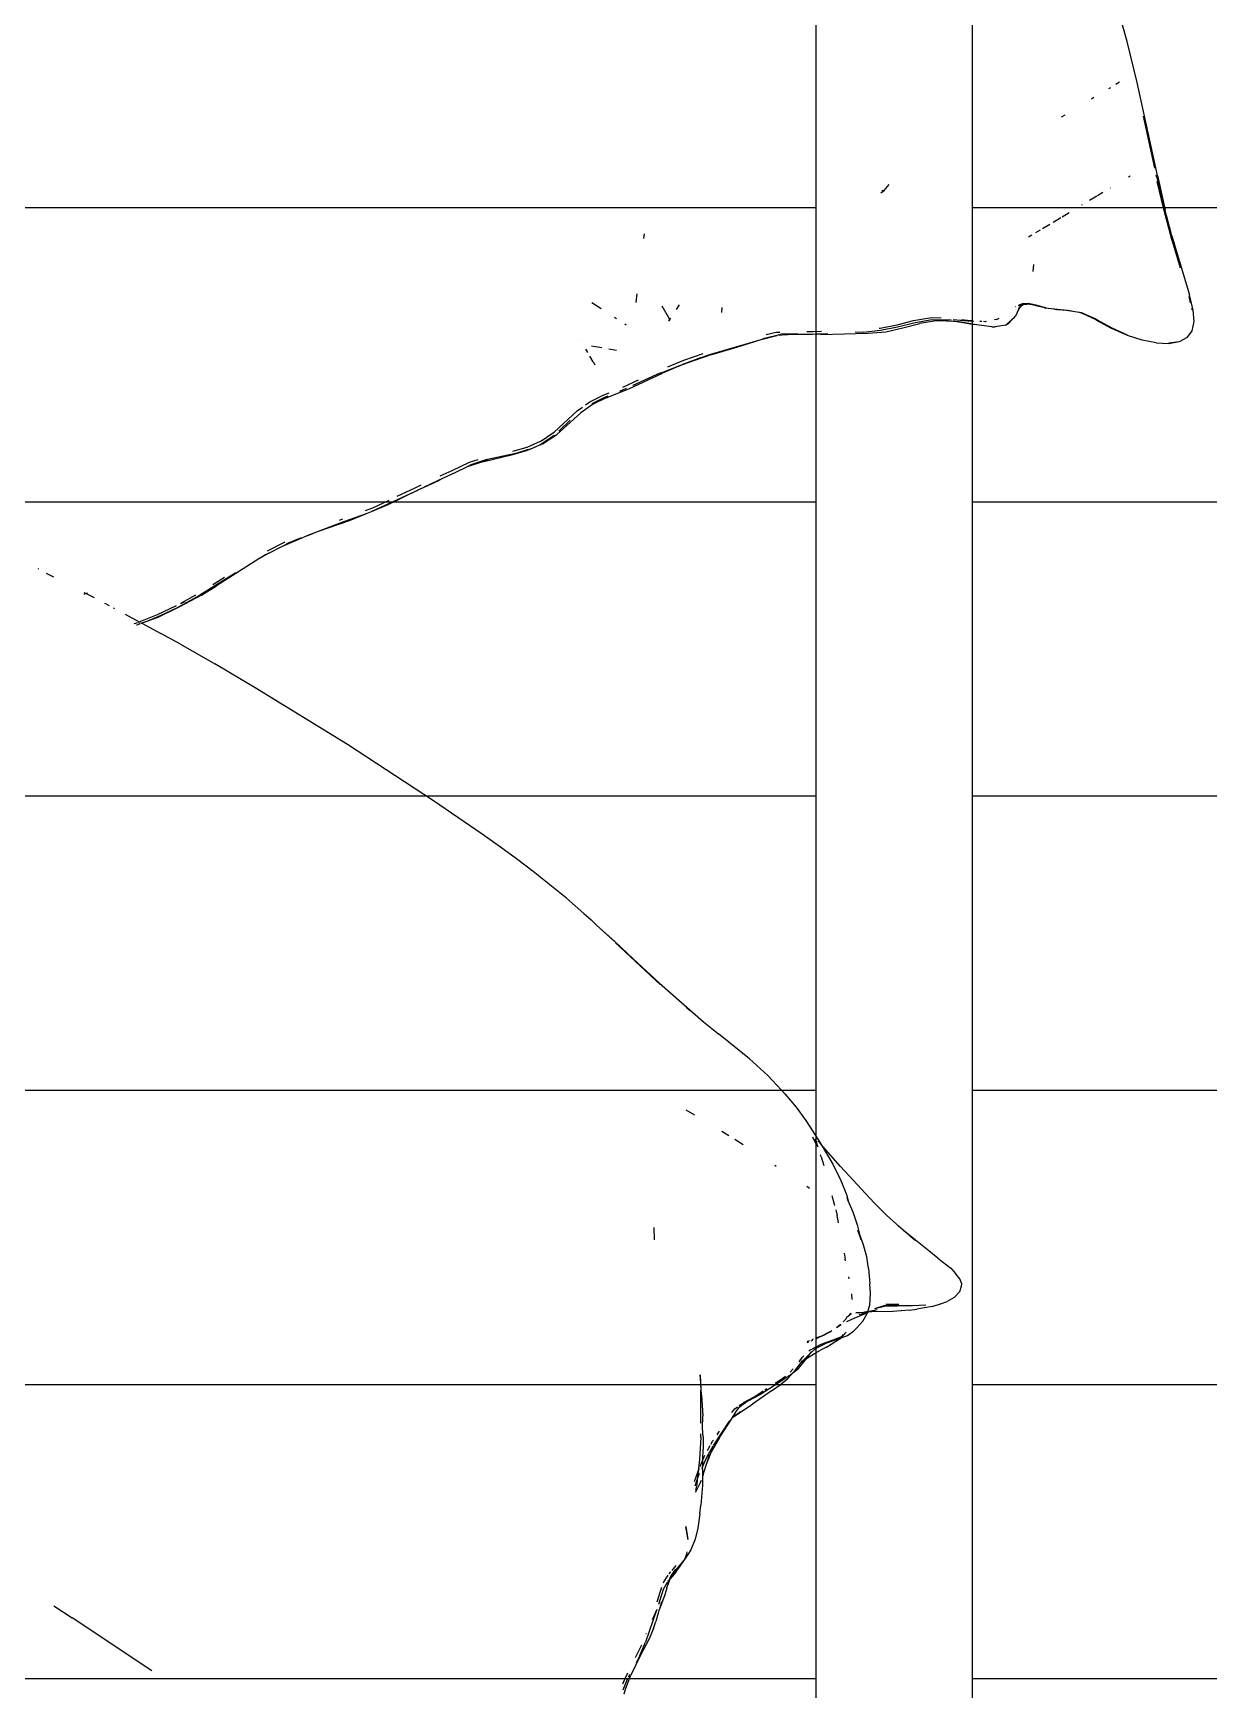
# Model space of a CAD drawing. Header units: millimetres. Extents: x -12551121 to 353735, y 112272 to 285506.
# Drawn here: x 100468 to 100843, y 177746 to 178274 of the extents above; entities that cross this region are included whole.
import ezdxf

# ---------------------------------------------------------------- set-up
doc = ezdxf.new("R2010")
doc.units = ezdxf.units.MM
doc.header["$MEASUREMENT"] = 0
doc.layers.add('+AT9-HATCH', color=8, linetype='Continuous')
doc.layers.add('+AT9_Hardscape', color=1, linetype='Continuous')

# ---------------------------------------------------------------- blocks, each defined once
blk = doc.blocks.new('cabana')
at = {"layer": '+AT9_Hardscape', "color": 1}
for p, q in [((-309.01, 300.49), (-313.95, 295.59)), ((-335.69, 274.19), (-313.95, 295.59)), ((11.84, 233.09), (13.47, 235.09)), ((15.27, 237.3), (15.39, 237.45)), ((2.65, 221.81), (4.56, 224.15)), ((4.56, 224.15), (4.42, 224.9)), ((4.56, 224.15), (4.96, 224.64)), ((4.65, 223.64), (4.56, 224.15)), ((-1.72, 216.51), (-1.96, 216.23)), ((-0.11, 218.42), (-0.68, 217.74)), ((-0.11, 218.42), (0.27, 218.89)), ((-4.44, 213.29), (-7.72, 209.41)), ((-8.36, 208.65), (-12.76, 203.43)), ((-8.6, 210.22), (-8.63, 210.42)), ((-8.45, 209.24), (-8.58, 210.1)), ((-8.37, 209.34), (-8.46, 209.95)), ((-8.36, 208.65), (-8.4, 208.93)), ((-8.28, 208.74), (-8.36, 208.65)), ((-7.54, 203.3), (-8.36, 208.65)), ((-8.28, 208.74), (-8.33, 209.03)), ((-8.23, 208.8), (-8.28, 208.74)), ((-8.11, 207.48), (-8.28, 208.74)), ((-8.11, 207.48), (-7.09, 202.09)), ((-7.99, 211.07), (-7.97, 210.95)), ((-7.96, 210.88), (-7.81, 209.99)), ((-7.72, 209.41), (-7.93, 209.16)), ((-7.77, 209.73), (-7.72, 209.41)), ((-7.72, 209.41), (-6.68, 203.2)), ((-17.43, 197.95), (-12.76, 203.43)), ((-5.77, 196.08), (-7.54, 203.3)), ((-7.09, 202.09), (-5.79, 196.72)), ((-6.68, 203.2), (-5.07, 196.67)), ((-17.43, 197.95), (-25.8, 188.58)), ((-5.79, 196.72), (-3.98, 190.82)), ((-3.47, 188.23), (-5.77, 196.08)), ((-4.71, 195.22), (-4.75, 195.31)), ((-4.71, 195.22), (-4.35, 193.78)), ((-4.6, 194.97), (-3.03, 190.01)), ((-3.89, 190.52), (-3.35, 188.76)), ((-35.86, 177.56), (-25.8, 188.58)), ((-3.47, 188.23), (-1.52, 182.9)), ((1.28, 176.06), (-3.35, 188.76)), ((4.06, 168), (-1.52, 182.9)), ((-0.91, 183.95), (0.63, 179.82)), ((-59.6, 152.45), (-35.86, 177.56)), ((5.2, 164.44), (4.06, 168)), ((4.73, 166.21), (4.06, 168)), ((5.2, 164.44), (4.73, 166.21)), ((5.02, 165.44), (4.73, 166.21)), ((5.2, 164.44), (6.41, 159.97)), ((6.01, 164.77), (7.68, 158.63)), ((6.41, 159.97), (6.45, 159.77)), ((6.45, 159.77), (6.75, 158.62)), ((6.45, 159.77), (7.58, 154.22)), ((6.75, 158.62), (7.58, 154.22)), ((7.9, 153.33), (6.94, 158.34)), ((7.58, 154.22), (7.94, 152.5)), ((-82.81, 129.37), (-59.6, 152.45)), ((8.09, 151.53), (7.94, 152.5)), ((8.72, 147.65), (8.09, 151.53)), ((8.09, 151.53), (8.48, 149.46)), ((8.72, 147.65), (8.48, 149.46)), ((10.04, 137.27), (8.72, 147.65)), ((10.09, 139.08), (8.72, 147.65)), ((11.14, 131.53), (10.04, 137.27)), ((11.14, 131.53), (10.09, 139.08)), ((10.84, 140.23), (11.01, 139.1)), ((-373.84, 128.39), (-372.1, 127.5)), ((-372.44, 128.44), (-369.17, 126.21)), ((-372.1, 127.5), (-368.44, 125.07)), ((-370.65, 128.09), (-369.32, 127.19)), ((-369.07, 127.02), (-368.88, 126.88)), ((-368.88, 126.88), (-367.51, 125.88)), ((-96.42, 116.38), (-82.81, 129.37)), ((11.38, 129.8), (11.14, 131.53)), ((12.52, 124.2), (11.38, 129.8)), ((11.53, 129.53), (11.49, 129.74)), ((11.53, 129.53), (15.17, 113.64)), ((12.17, 131.48), (12.54, 129.04)), ((12.54, 129.04), (13.88, 123.47)), ((-368.11, 125.34), (-368.85, 125.97)), ((-362.59, 120.59), (-368.44, 125.07)), ((-364.23, 122.04), (-364.91, 122.62)), ((-362.86, 120.97), (-364.23, 122.04)), ((-363.21, 122.46), (-359.67, 119.64)), ((15.17, 113.64), (12.52, 124.2)), ((-362.86, 120.97), (-359.1, 118.28)), ((-358.45, 117.12), (-362.59, 120.59)), ((-349.79, 112.75), (-359.1, 118.28)), ((-355.34, 114.9), (-358.45, 117.12)), ((-356.54, 117.52), (-356.39, 117.43)), ((-101.68, 111.46), (-96.42, 116.38)), ((14.56, 120.65), (16.03, 114.57)), ((-355.34, 114.9), (-353.3, 113.77)), ((-349.85, 111.91), (-353.3, 113.77)), ((-349.62, 112.7), (-352.61, 114.76)), ((-349.71, 111.82), (-349.85, 111.91)), ((-345.57, 109.23), (-349.71, 111.82)), ((-347.57, 110.66), (-349.71, 111.82)), ((-343.79, 109.31), (-348.18, 111.77)), ((-347.25, 112.08), (-344.49, 110.45)), ((-106.4, 107.24), (-101.68, 111.46)), ((15.27, 113.11), (15.17, 113.64)), ((15.3, 113.09), (15.27, 113.11)), ((15.3, 113.09), (15.62, 111.63)), ((15.62, 111.63), (16.73, 106.64)), ((17.12, 105.22), (15.62, 111.63)), ((16.03, 114.57), (16.54, 112.42)), ((-343.52, 108.1), (-345.57, 109.23)), ((-344.49, 110.45), (-343.07, 109.59)), ((-341.92, 107.65), (-343.79, 109.31)), ((-343.52, 108.1), (-342.65, 107.56)), ((-342.65, 107.56), (-341.17, 106.72)), ((-341.05, 106.57), (-342.65, 107.56)), ((-341.7, 107.38), (-341.92, 107.65)), ((-341.75, 108.79), (-341.47, 108.62)), ((-341.37, 107.25), (-341.52, 107.39)), ((-341.47, 108.62), (-339.63, 106.86)), ((-341.17, 106.72), (-341.32, 106.9)), ((-341.17, 106.72), (-340.85, 106.54)), ((-341.05, 106.57), (-341.17, 106.72)), ((-339.26, 104.32), (-341.05, 106.57)), ((-340.55, 106.25), (-341.05, 106.57)), ((-340.55, 106.25), (-340.85, 106.54)), ((-339.95, 105.9), (-340.85, 106.54)), ((-339.95, 105.9), (-340.58, 106.49)), ((-338.99, 104.81), (-340.55, 106.25)), ((-339.95, 105.9), (-340.55, 106.25)), ((-339.91, 105.85), (-339.95, 105.9)), ((-339.78, 105.78), (-339.91, 105.85)), ((-339.45, 105.42), (-339.78, 105.78)), ((-339.32, 106.48), (-338.81, 105.81)), ((-111.36, 102.85), (-106.4, 107.24)), ((17.12, 105.22), (16.73, 106.64)), ((18.07, 105.93), (19.02, 101.9)), ((-338.29, 104.16), (-339.45, 105.42)), ((-338.99, 104.81), (-339.45, 105.42)), ((-339.26, 104.32), (-337.7, 102.59)), ((-336.07, 100.97), (-338.99, 104.81)), ((-338.29, 104.16), (-338.99, 104.81)), ((-338.44, 105.33), (-337.21, 103.7)), ((-337.7, 102.59), (-336, 100.8)), ((-335.74, 100.63), (-336.07, 100.97)), ((-336, 100.8), (-335.74, 100.63)), ((-335.74, 100.63), (-334.2, 99.67)), ((-333.29, 98.12), (-335.74, 100.63)), ((-121.88, 94.26), (-111.36, 102.85)), ((18.09, 101.19), (17.12, 105.22)), ((19.09, 97.19), (18.09, 101.19)), ((19.02, 101.9), (20.4, 95.87)), ((-334.2, 99.67), (-333.7, 99.43)), ((-330.2, 96.12), (-333.29, 98.12)), ((-326.94, 94.54), (-330.2, 96.12)), ((-329.88, 98.24), (-325.68, 98.03)), ((-329.72, 98.42), (-329.3, 98.3)), ((-329.3, 98.3), (-325.76, 98.14)), ((19.13, 96.91), (19.09, 97.19)), ((19.7, 91.79), (19.13, 96.91)), ((19.39, 95.8), (19.13, 96.91)), ((20.03, 90.18), (19.39, 95.8)), ((20.03, 90.67), (19.51, 95.68)), ((20.4, 95.87), (20.68, 93.08)), ((-322.61, 93), (-326.94, 94.54)), ((-322.61, 93), (-319.95, 92.1)), ((-313.9, 90.29), (-319.95, 92.1)), ((-315.62, 92.81), (-315.45, 92.71)), ((-312.98, 90.84), (-315.45, 92.71)), ((-313.41, 92.04), (-314.95, 92.74)), ((-311.18, 89.68), (-313.9, 90.29)), ((-313.61, 92.61), (-311.83, 91.52)), ((-311.83, 91.52), (-313.41, 92.04)), ((-312.33, 90.42), (-312.98, 90.84)), ((-312.25, 92.48), (-309.22, 90.66)), ((-311.83, 91.52), (-309.95, 90.36)), ((-309.22, 90.66), (-311.83, 91.52)), ((-305.72, 89.51), (-309.22, 90.66)), ((-309.22, 90.66), (-308.57, 90.27)), ((-308.57, 90.27), (-308.44, 90.18)), ((-307.86, 89.78), (-306.01, 88.48)), ((-127.84, 89.77), (-129.4, 88.65)), ((-127.84, 89.77), (-121.88, 94.26)), ((19.7, 91.79), (19.98, 81.88)), ((20.03, 90.18), (20.03, 90.67)), ((20.03, 90.12), (20.03, 90.18)), ((20.07, 81.4), (20.03, 90.12)), ((-310.63, 89.33), (-311.18, 89.68)), ((-308.9, 89.17), (-311.18, 89.68)), ((-310.63, 89.33), (-306.69, 87.13)), ((-308.9, 89.17), (-307.93, 88.94)), ((-308.54, 89.38), (-307.93, 88.94)), ((-307.93, 88.94), (-306.26, 88.54)), ((-307.93, 88.94), (-305.38, 87.06)), ((-304.86, 86.12), (-307.43, 87.65)), ((-306.69, 87.13), (-307.43, 87.65)), ((-304.06, 85.34), (-306.69, 87.13)), ((-306.69, 87.13), (-304.86, 86.12)), ((-306.26, 88.54), (-306.01, 88.48)), ((-306.01, 88.48), (-302.64, 87.68)), ((-306.01, 88.48), (-304.65, 87.54)), ((-298.74, 87.67), (-305.72, 89.51)), ((-305.38, 87.06), (-302.34, 84.39)), ((-300.28, 82.01), (-304.06, 85.34)), ((-303.35, 86.43), (-302.03, 85.26)), ((-298.8, 86.92), (-302.64, 87.68)), ((-301.62, 84.9), (-300.85, 84.22)), ((-298.8, 86.92), (-296.13, 86.48)), ((-298.74, 87.67), (-297.72, 87.44)), ((-296.13, 86.48), (-292.3, 85.66)), ((-294.4, 86.67), (-284.23, 84.57)), ((-285.78, 84.64), (-292.3, 85.66)), ((-285.78, 84.64), (-281.83, 84.04)), ((-279.32, 83.72), (-284.23, 84.57)), ((-230.29, 88.58), (-234.21, 89.26)), ((-138.57, 82.02), (-133.54, 85.65)), ((-138.41, 82.21), (-133.54, 85.65)), ((-131.86, 86.9), (-133.54, 85.65)), ((-131.86, 86.9), (-130.25, 87.97)), ((-129.4, 88.65), (-130.25, 87.97)), ((-302.2, 84.26), (-295.71, 77.67)), ((-300.85, 84.22), (-300.51, 83.87)), ((-300.28, 82.01), (-296.48, 78.12)), ((-299.09, 82.4), (-298.16, 81.44)), ((-281.83, 84.04), (-279.32, 83.72)), ((-139.06, 81.83), (-154.96, 70.7)), ((-145.23, 77.42), (-138.57, 82.02)), ((-139.06, 81.83), (-145.23, 77.42)), ((19.98, 81.88), (20.31, 77.35)), ((20.11, 80.96), (20.07, 81.4)), ((20.11, 80.96), (20.12, 80.9)), ((20.51, 76.78), (20.12, 80.9)), ((20.12, 80.9), (20.48, 76.44)), ((20.96, 81.64), (21.34, 76.96)), ((-296.48, 78.12), (-294.91, 76.66)), ((-295.71, 77.67), (-294.91, 76.66)), ((-294.91, 76.66), (-294.8, 76.6)), ((-294.8, 76.6), (-294.77, 76.54)), ((-294.77, 76.54), (-294.71, 76.48)), ((-294.71, 76.48), (-294.73, 76.44)), ((-294.73, 76.44), (-294.67, 76.37)), ((-294.71, 76.48), (-293.05, 74.94)), ((-294.67, 76.37), (-293.87, 75.37)), ((-294.67, 76.37), (-294.5, 75.95)), ((-294.5, 75.95), (-293.41, 73.59)), ((-294.5, 75.95), (-291.86, 69.37)), ((-293.13, 76.33), (-292.15, 75.12)), ((-293.05, 74.94), (-292.04, 73.72)), ((-292.15, 75.12), (-291.77, 74.26)), ((-154.96, 70.7), (-145.23, 77.42)), ((-145.23, 77.42), (-154.48, 70.8)), ((20.31, 77.35), (20.48, 76.44)), ((20.48, 76.44), (20.51, 76.3)), ((20.51, 76.3), (20.5, 76.2)), ((20.5, 76.2), (20.53, 76.17)), ((20.53, 76.17), (21.18, 72.84)), ((21.34, 76.96), (22.28, 72.36)), ((-292.04, 73.72), (-290.99, 72.43)), ((-290.74, 70.82), (-292.04, 73.72)), ((-288.95, 62.53), (-291.86, 69.37)), ((-291.47, 73.61), (-290.99, 72.43)), ((-290.99, 72.43), (-290.93, 72.4)), ((-290.84, 72.2), (-290.8, 72.1)), ((-290.8, 72.1), (-289.6, 68.1)), ((-289.41, 66.22), (-290.74, 70.82)), ((-197.94, 68.44), (-195.8, 70.79)), ((-154.48, 70.8), (-169.43, 59.57)), ((21.18, 72.84), (23.26, 67.75)), ((21.18, 72.84), (21.36, 71.9)), ((21.36, 71.9), (23.32, 66.87)), ((22.28, 72.36), (23.1, 70.31)), ((23.14, 70.22), (24.2, 67.55)), ((-289.6, 68.1), (-288.45, 65.13)), ((-286.2, 57.97), (-289.41, 66.22)), ((-288.25, 64.61), (-287.97, 63.88)), ((-163.79, 64.01), (-165.01, 63.04)), ((28.48, 57.9), (23.32, 66.87)), ((24.2, 67.55), (29.38, 58.94)), ((24.29, 66.02), (26.88, 61.73)), ((-288.95, 62.53), (-287.63, 59.48)), ((-287.63, 59.48), (-286.19, 56.66)), ((-286.82, 60.89), (-286.03, 58.85)), ((-286.03, 58.85), (-285.26, 57.25)), ((-206.63, 59.17), (-204.85, 61.05)), ((-169.43, 59.57), (-174.18, 55.73)), ((-165.23, 62.88), (-165.01, 63.04)), ((29.38, 58.94), (30.21, 57.1)), ((-285.44, 56.03), (-286.2, 57.97)), ((-286.19, 56.66), (-284.77, 54.71)), ((-285.44, 56.03), (-284.77, 54.71)), ((-284.77, 54.71), (-283.76, 52.7)), ((-284.77, 54.71), (-283.91, 53.53)), ((-284.37, 55.53), (-283.49, 54.3)), ((-283.91, 53.53), (-282.03, 51.3)), ((-210.43, 55.3), (-208.23, 57.53)), ((-184.05, 47.65), (-174.18, 55.73)), ((30.36, 53.73), (28.48, 57.9)), ((31.51, 49.06), (30.36, 53.73)), ((30.69, 53.85), (31.69, 49.91)), ((30.72, 55.96), (31.4, 54.46)), ((31.4, 54.46), (32.57, 49.83)), ((50.93, 53.14), (50.96, 53.15)), ((-283.76, 52.7), (-281.56, 49.92)), ((-282.03, 51.3), (-281.66, 50.73)), ((-281.83, 51.19), (-281.77, 51.02)), ((-281.8, 51.4), (-281.59, 50.92)), ((-281.74, 50.93), (-281.66, 50.73)), ((-281.7, 52.02), (-280.63, 50.77)), ((-281.66, 50.73), (-280.32, 48.67)), ((-281.66, 50.73), (-281.2, 49.52)), ((-281.56, 49.92), (-281.2, 49.52)), ((-281.47, 50.63), (-281.36, 50.37)), ((-281.36, 50.37), (-280.32, 48.67)), ((-281.2, 49.52), (-280.15, 46.71)), ((-281.2, 49.52), (-280.12, 48.35)), ((-280.63, 50.77), (-280.23, 50.15)), ((-279.41, 47.51), (-280.32, 48.67)), ((-280.32, 48.67), (-280.12, 48.35)), ((-279.98, 48.16), (-280.12, 48.35)), ((-278.65, 46.09), (-279.98, 48.16)), ((-279.98, 48.16), (-279.41, 47.51)), ((-279.03, 48.27), (-278.8, 47.91)), ((-278.8, 47.91), (-278.77, 47.81)), ((-278.73, 47.67), (-277.7, 44.02)), ((-276.22, 48.3), (-276.12, 47.74)), ((-275.92, 48.01), (-275.93, 48.19)), ((-275.84, 47.57), (-275.92, 48.01)), ((-190.43, 43), (-184.05, 47.65)), ((31.51, 49.06), (32.88, 41.35)), ((31.96, 48.38), (31.69, 49.91)), ((32.57, 49.83), (32.93, 47.8)), ((42.45, 50.4), (43.46, 50.73)), ((43.62, 50.78), (45.65, 51.44)), ((46.93, 51.85), (48.09, 52.22)), ((47.37, 47.14), (48.62, 50.26)), ((-280.15, 46.71), (-279.56, 44.58)), ((-278.91, 42.55), (-279.56, 44.58)), ((-278.91, 42.55), (-277.69, 39.27)), ((-278.65, 46.09), (-277.59, 42.09)), ((-277.7, 44.02), (-277.14, 39.99)), ((-275.98, 46.94), (-275.88, 46.36)), ((-275.62, 46.23), (-275.69, 46.68)), ((-275.69, 45.27), (-275.6, 44.72)), ((-274.96, 42.3), (-275.6, 44.72)), ((-275.15, 43.39), (-275.42, 45.06)), ((-275.15, 43.39), (-275.31, 43.99)), ((-274.36, 40.44), (-275.15, 43.39)), ((-275.15, 43.39), (-274.96, 42.3)), ((-274.96, 42.3), (-274.36, 40.44)), ((-219.3, 46.38), (-218.97, 46.71)), ((-190.43, 43), (-195.85, 39.69)), ((32.84, 43.55), (32.67, 44.48)), ((32.84, 43.55), (33.17, 42.09)), ((33.74, 43.2), (33.75, 43.16)), ((33.75, 43.16), (34.98, 37.76)), ((45.6, 42.71), (46.52, 45)), ((59.66, 44.83), (62.1, 47.29)), ((-277.69, 39.27), (-277.09, 37.51)), ((-277.59, 42.09), (-277.23, 38.92)), ((-277.23, 38.92), (-277, 37.39)), ((-277.14, 39.99), (-276.6, 37.07)), ((-277, 37.39), (-277.09, 37.51)), ((-277, 37.39), (-276.68, 35.2)), ((-275.58, 35.43), (-277, 37.39)), ((-276.6, 37.07), (-276.17, 36.38)), ((-274.21, 39.76), (-274.61, 40.62)), ((-273.45, 38.12), (-273.47, 38.18)), ((-273.45, 38.12), (-272.83, 36.81)), ((-273.45, 38.12), (-272.81, 36.43)), ((-228.33, 37.44), (-227.62, 38.13)), ((-197.23, 38.91), (-202.16, 36.3)), ((-195.85, 39.69), (-197.23, 38.91)), ((32.88, 41.35), (35.57, 29.86)), ((33.67, 39.83), (33.67, 39.96)), ((33.67, 39.83), (35.73, 30.56)), ((52.91, 38.01), (53.3, 38.41)), ((55.52, 40.65), (56.08, 41.22)), ((-276.68, 35.2), (-275.7, 32.95)), ((-275.95, 36.02), (-275.58, 35.43)), ((-275.7, 32.95), (-274.95, 31.83)), ((-274.95, 31.83), (-273.29, 29.46)), ((-272.83, 36.81), (-272.69, 36.58)), ((-272.29, 34.52), (-271.71, 31.98)), ((-272.17, 35.73), (-271.52, 34.67)), ((-271.71, 31.98), (-270.86, 27.62)), ((-270.81, 34.21), (-271.52, 34.67)), ((-270.81, 34.21), (-270.68, 33.71)), ((-270.6, 33.61), (-270.68, 33.71)), ((-270.14, 32.99), (-270.6, 33.61)), ((-270.6, 33.61), (-270.49, 33.28)), ((-270.2, 32.51), (-270.49, 33.28)), ((-269.95, 32.88), (-270.14, 32.99)), ((-219.31, 31.72), (-222.17, 31.47)), ((-219.31, 31.72), (-218.62, 31.82)), ((-214.12, 32.44), (-215.95, 32.13)), ((-215.64, 32.23), (-215.43, 32.3)), ((-215.43, 32.3), (-212.58, 33)), ((-215.43, 32.3), (-214.12, 32.44)), ((-213.45, 32.54), (-214.52, 32.17)), ((-206.96, 34.14), (-213.84, 31.47)), ((-213.45, 32.54), (-213.34, 32.6)), ((-202.16, 36.3), (-206.96, 34.14)), ((59.26, 33.42), (61.88, 32.54)), ((-273.29, 29.46), (-271.35, 27.79)), ((-271.35, 27.79), (-270.84, 27.51)), ((-270.92, 26.1), (-270.77, 27.15)), ((-270.87, 30.23), (-270.71, 27.51)), ((-270.84, 27.51), (-270.86, 27.62)), ((-270.84, 27.51), (-270.72, 27.44)), ((-270.77, 27.15), (-270.84, 27.51)), ((-270.8, 25.38), (-270.67, 26.57)), ((-270.77, 27.15), (-270.72, 27.44)), ((-270.69, 27.01), (-270.77, 27.15)), ((-270.72, 27.44), (-270.71, 27.51)), ((-270.72, 27.44), (-270.69, 27.01)), ((-270.72, 27.44), (-270.66, 27.41)), ((-270.71, 27.51), (-270.59, 28.35)), ((-270.69, 27.01), (-270.7, 26.82)), ((-270.67, 26.65), (-270.7, 26.82)), ((-270.66, 27.41), (-270.69, 27.01)), ((-270.67, 26.65), (-270.67, 26.57)), ((-270.67, 26.57), (-270.55, 24.28)), ((-270.19, 31.15), (-270.66, 27.41)), ((-270.66, 27.41), (-270.59, 28.35)), ((-270.66, 27.41), (-270.54, 27.34)), ((-270.59, 28.35), (-270.54, 28.71)), ((-270.54, 27.34), (-270.55, 24.28)), ((-270.54, 28.71), (-270.19, 31.15)), ((-270.54, 29.12), (-270.54, 28.71)), ((-270.54, 27.34), (-270.54, 28.71)), ((-270.54, 27.34), (-268.68, 26.3)), ((-264, 31.3), (-265.74, 31.53)), ((-262.52, 31.16), (-262.62, 31.16)), ((-258.51, 31.07), (-259.09, 31.06)), ((-253.29, 31), (-252.78, 30.98)), ((-250.83, 30.84), (-252.78, 30.98)), ((-240.93, 30.63), (-238.63, 30.6)), ((-236.74, 30.68), (-238.63, 30.6)), ((-234.87, 30.77), (-235.34, 30.75)), ((-232.06, 30.92), (-234.87, 30.77)), ((-227.93, 27.18), (-232.71, 26.27)), ((-222.34, 28.58), (-227.93, 27.18)), ((-223.57, 26.32), (-215.39, 30.94)), ((-215.39, 30.94), (-222.34, 28.58)), ((-215.39, 30.94), (-214.22, 31.6)), ((-213.84, 31.47), (-215.39, 30.94)), ((36.66, 24.27), (35.57, 29.86)), ((35.73, 30.56), (35.76, 30.26)), ((35.76, 30.26), (36.9, 23.38)), ((36.66, 24.27), (35.96, 28.61)), ((37.12, 27.8), (38.16, 22.35)), ((78.71, 26.87), (80.19, 26.37)), ((-272.15, 19.46), (-270.92, 26.1)), ((-269.94, 21.76), (-270.71, 17.64)), ((-269.71, 21.86), (-270.44, 17.77)), ((-270.35, 17.19), (-269.57, 21.29)), ((-270.05, 24.96), (-269.71, 21.86)), ((-270.05, 24.96), (-269.94, 21.76)), ((-268.68, 26.3), (-265.06, 25.28)), ((-265.06, 25.28), (-262.02, 24.88)), ((-257.17, 24.24), (-262.02, 24.88)), ((-257.17, 24.24), (-253.4, 24.08)), ((-253.4, 24.08), (-249.15, 24.36)), ((-249.15, 24.36), (-246.8, 24.71)), ((-247.71, 24.69), (-244.52, 25.05)), ((-247.71, 24.69), (-246.8, 24.71)), ((-246.8, 24.71), (-244.52, 25.05)), ((-246.8, 24.71), (-243.29, 24.79)), ((-243.29, 24.79), (-238.58, 25.32)), ((-238.58, 25.32), (-234.72, 26.14)), ((-237.11, 18.25), (-223.57, 26.32)), ((-234.72, 26.14), (-233.75, 26.34)), ((-232.71, 26.27), (-234.72, 26.14)), ((36.66, 24.27), (36.94, 22.8)), ((37.09, 21.59), (36.66, 24.27)), ((37.09, 21.59), (36.94, 22.8)), ((37, 22.78), (37.37, 20.55)), ((38.1, 13.23), (37.09, 21.59)), ((37.73, 17.68), (37.09, 21.59)), ((38.16, 22.35), (38.95, 15.89)), ((51.35, 24.44), (51.73, 24.06)), ((51.47, 23.98), (51.73, 24.06)), ((51.73, 24.06), (56.49, 25.6)), ((51.73, 24.06), (52.15, 23.65)), ((54.45, 21.37), (55.77, 20.06)), ((-272.85, 14.17), (-272.15, 19.46)), ((-271.8, 13.08), (-270.71, 17.64)), ((-270.44, 17.77), (-271.6, 13.05)), ((-241.7, 15.18), (-237.11, 18.25)), ((37.37, 20.55), (37.73, 17.68)), ((37.75, 17.55), (37.73, 17.68)), ((37.81, 17.14), (37.75, 17.55)), ((37.81, 17.14), (38.25, 13.58)), ((-273.16, 6.88), (-273.04, 11.82)), ((-272.85, 14.17), (-273.04, 11.82)), ((-271.6, 13.05), (-272.31, 8.75)), ((-251.61, 7.85), (-247.45, 10.93)), ((-251.45, 7.8), (-247.45, 10.93)), ((-247.45, 10.93), (-241.7, 15.18)), ((-247.45, 10.93), (-245.81, 12.2)), ((38.1, 13.23), (38.79, 4.68)), ((38.25, 13.58), (39.62, -3.07)), ((-273.16, 6.88), (-272.88, 3.84)), ((-255.63, 4.3), (-251.45, 7.8)), ((50.57, 7.43), (52.13, 6.9)), ((-272.88, 3.84), (-272.6, 1.93)), ((-271.86, -0.54), (-272.6, 1.93)), ((-258.5, 1.94), (-262.47, -1.37)), ((-258.5, 1.94), (-255.63, 4.3)), ((38.79, 4.68), (39.62, -3.07)), ((-271.71, -0.81), (-271.86, -0.54)), ((-271.71, -0.81), (-270.46, -2.61)), ((-270.34, -2.74), (-270.46, -2.61)), ((-270.34, -2.74), (-268.78, -3.61)), ((-268.78, -3.61), (-268.09, -3.79)), ((-268.09, -3.79), (-266.34, -3.56)), ((-266.34, -3.56), (-264.43, -2.52)), ((-262.47, -1.37), (-264.43, -2.52)), ((39.62, -3.07), (39.75, -8.2)), ((39.62, -3.07), (39.74, -4.19)), ((39.74, -4.19), (39.9, -9.59)), ((40.74, -5.02), (40.83, -8.21)), ((38.98, -14.77), (39.9, -9.59)), ((39.03, -13.45), (39.75, -8.2)), ((40.83, -8.21), (40.67, -9.37)), ((38.98, -14.77), (37.54, -20.79)), ((37.75, -19.46), (39.03, -13.45)), ((36.98, -24.28), (37.54, -20.79)), ((37.24, -22.03), (37.54, -20.79)), ((37.54, -20.79), (37.75, -19.46)), ((38.64, -19.81), (38.18, -22.49)), ((39.1, -17.84), (38.64, -19.81)), ((37.24, -22.03), (34.49, -36.84)), ((34.49, -36.84), (33.81, -42.46)), ((35.2, -35.41), (34.7, -40.97)), ((35.2, -35.41), (35.61, -32.88)), ((34.7, -40.97), (34.58, -46.44)), ((35.28, -40.99), (35.23, -46.45)), ((35.33, -40.6), (35.28, -40.99)), ((33.81, -42.46), (33.88, -48.04)), ((34.58, -46.44), (34.8, -51.83)), ((35.23, -46.45), (35.45, -51.91)), ((33.88, -48.04), (34.19, -53.64)), ((34.8, -51.83), (34.56, -57.67)), ((35.45, -51.91), (35.23, -57.68)), ((77.48, -50.09), (77.95, -51.28)), ((77.95, -51.28), (78.01, -50.54)), ((77.95, -51.28), (79.54, -53.25)), ((34.56, -57.67), (33.25, -63.64)), ((33.86, -59.51), (34.19, -53.64)), ((35.23, -57.68), (34.52, -60.66)), ((32.17, -65.79), (33.86, -59.51)), ((33.86, -59.51), (32.56, -64.8)), ((34.12, -58.6), (33.86, -59.51)), ((30, -71.21), (32.08, -66.03)), ((32.08, -66.03), (30.33, -70.53)), ((31.72, -68.78), (33.07, -64.29)), ((32.73, -66.87), (31.78, -69.66)), ((32.17, -65.82), (32.08, -66.03)), ((32.56, -64.8), (32.17, -65.79)), ((32.17, -65.79), (32.17, -65.82)), ((28.36, -75.93), (30, -71.21)), ((30.42, -74.25), (30.57, -73.6)), ((30.7, -73.09), (30.73, -72.96)), ((30.96, -72.5), (30.78, -73.13)), ((31.28, -70.62), (31.72, -68.78)), ((31.78, -69.66), (31.64, -70.12)), ((28.01, -80.39), (28.2, -76.93)), ((28.36, -75.93), (28.2, -76.93)), ((30.34, -77.86), (30.35, -77.18)), ((30.34, -77.86), (30.62, -78.78)), ((30.41, -74.5), (30.42, -74.25)), ((30.13, -84), (28.01, -80.39)), ((28.01, -80.39), (28.31, -81.19)), ((29.47, -82.98), (28.01, -80.39)), ((29.47, -82.98), (28.31, -81.19)), ((29.56, -83.14), (29.47, -82.98)), ((29.56, -83.14), (30.13, -84)), ((32.24, -85.54), (30.13, -84)), ((31.98, -85.29), (32.24, -85.54)), ((32.79, -86.06), (32.24, -85.54)), ((32.24, -85.54), (32.71, -85.85)), ((33.14, -88.75), (32.27, -90.84)), ((33.08, -89.24), (32.27, -90.84)), ((33.38, -88.82), (32.36, -91.03)), ((32.71, -85.85), (32.66, -85.73)), ((32.72, -85.89), (32.71, -85.85)), ((32.72, -85.89), (32.78, -85.91)), ((32.79, -86.06), (32.72, -85.89)), ((32.78, -85.91), (32.81, -85.96)), ((33.04, -86.29), (32.79, -86.06)), ((33.33, -87.45), (32.79, -86.06)), ((32.81, -85.96), (33.04, -86.29)), ((32.81, -85.96), (33.35, -86.35)), ((33.08, -89.24), (33.14, -88.75)), ((33.1, -84.56), (33.13, -84.72)), ((33.13, -84.72), (33.16, -84.76)), ((33.22, -88.25), (33.14, -88.75)), ((33.33, -87.45), (33.22, -88.25)), ((33.27, -85.64), (33.35, -86.35)), ((33.45, -86.82), (33.33, -87.45)), ((33.35, -86.35), (33.45, -86.82)), ((33.65, -86.96), (33.38, -88.82)), ((33.4, -85.69), (33.65, -86.96)), ((29.84, -96.4), (30.74, -93.87)), ((31.1, -93.25), (30.74, -93.87)), ((30.82, -93.93), (31.1, -93.25)), ((31.13, -93.4), (30.89, -93.98)), ((32.2, -91.02), (31.1, -93.25)), ((32.36, -91.03), (31.13, -93.4)), ((32.27, -90.84), (32.2, -91.02)), ((42.96, -92.41), (45.04, -93.06)), ((54.32, -94.35), (53.94, -93.24)), ((28.55, -100.58), (29.5, -97.49)), ((28.72, -100.27), (28.65, -100.52)), ((29.5, -97.49), (28.72, -100.27)), ((29.49, -97.75), (28.72, -100.27)), ((29.5, -97.49), (29.51, -97.32)), ((29.51, -97.32), (29.59, -97.17)), ((29.59, -97.17), (29.55, -97.32)), ((29.73, -96.66), (29.59, -97.17)), ((29.76, -96.87), (29.62, -97.34)), ((29.73, -96.66), (29.84, -96.4)), ((55.36, -97.34), (54.8, -95.71)), ((56.51, -100.65), (55.63, -98.11)), ((23.72, -109.12), (26.84, -104.83)), ((23.75, -108.88), (26.56, -105.03)), ((26.89, -104.85), (24.03, -108.82)), ((26.56, -105.03), (26.84, -104.65)), ((26.84, -104.83), (27.35, -103.5)), ((26.88, -104.59), (26.84, -104.65)), ((26.88, -104.59), (27.35, -103.5)), ((27.35, -103.5), (27.65, -102.82)), ((28.48, -100.9), (27.52, -103.46)), ((27.65, -102.82), (27.92, -102.16)), ((27.92, -102.16), (28.55, -100.58)), ((27.92, -102.16), (28.48, -100.9)), ((28.65, -100.52), (28.48, -100.9)), ((57.85, -104.5), (56.93, -101.87)), ((58.89, -107.51), (58.03, -105.02)), ((20.07, -113.14), (23.68, -108.9)), ((23.68, -109.23), (20.21, -113.23)), ((23.75, -108.88), (23.68, -108.9)), ((23.68, -109.23), (23.72, -109.12)), ((24.03, -108.82), (23.77, -109.13)), ((16.77, -117.6), (19.96, -113.23)), ((20.21, -113.23), (16.99, -117.58)), ((19.96, -113.23), (20.07, -113.14)), ((60.47, -112.07), (60.4, -111.87)), ((62.25, -117.2), (61.35, -114.6)), ((89.64, -112.52), (89.19, -111.24)), ((14.35, -121.9), (16.77, -117.6)), ((63, -119.36), (62.33, -117.44)), ((12.59, -126.14), (11.65, -129.99)), ((12.59, -126.14), (14.33, -121.95)), ((14.33, -121.95), (14.35, -121.9)), ((63.94, -122.06), (63.9, -121.94)), ((93.18, -122.73), (92.89, -121.9)), ((11.65, -129.99), (11.56, -133.42)), ((11.75, -130.07), (11.56, -133.42)), ((66.33, -128.97), (66.11, -128.34)), ((95.2, -128.56), (94.95, -127.83)), ((96.3, -131.73), (95.86, -130.46)), ((11.56, -133.42), (11.56, -133.46)), ((11.56, -133.46), (12.3, -136.22)), ((12.3, -136.22), (14.01, -138.16)), ((43.34, -137.79), (53.77, -137.25)), ((64.13, -137.11), (53.27, -137.36)), ((53.77, -137.25), (62.89, -137.01)), ((64.13, -137.11), (64.95, -137.11)), ((67.21, -137.1), (84.19, -137.04)), ((95.09, -137.26), (108.54, -136.76)), ((108.54, -136.76), (119.4, -136.09)), ((14.01, -138.16), (16.76, -139.31)), ((16.76, -139.31), (20.41, -139.76)), ((20.41, -139.76), (25.42, -139.61)), ((21.05, -139.35), (20.62, -139.35)), ((24.98, -139.31), (22.86, -139.33)), ((37.95, -138.55), (25.42, -139.61)), ((44.98, -137.75), (34.49, -138.56)), ((43.34, -137.79), (34.49, -138.56)), ((44.93, -137.99), (37.95, -138.55)), ((44.93, -137.99), (45.89, -137.95)), ((53.27, -137.36), (44.98, -137.75)), ((45.89, -137.95), (51.64, -137.7)), ((45.89, -137.95), (48.2, -137.78)), ((48.2, -137.78), (51.64, -137.7)), ((51.64, -137.7), (53.38, -137.63)), ((64.71, -137.43), (53.38, -137.63)), ((64.71, -137.43), (95.09, -137.26))]:
    blk.add_line(p, q, dxfattribs=at)

msp = doc.modelspace()

# ---------------------------------------------------------------- hatches: boundary and pattern name
at = {"layer": '+AT9-HATCH'}
h = msp.add_hatch(dxfattribs=at)
h.set_pattern_fill('ANSI38', color=62, scale=100)
h.set_pattern_definition([(45, (4874355.9, 2835157.78), (-224.506403, 224.506403), []), (135, (4874355.9, 2835157.78), (-673.51921, 224.506403), [793.75, -476.25])])
h.paths.add_polyline_path([(99292.22, 179726.48), (101217.22, 179726.48, -0.414214), (102317.22, 178626.48), (102317.22, 173351.49), (103142.22, 173351.49), (103142.22, 174876.48), (103042.22, 174876.48), (103042.22, 176526.48), (103042.22, 176676.47), (103192.22, 176676.48), (103192.22, 177626.51), (103142.22, 177626.51), (103142.22, 180226.48), (99442.22, 180226.47), (99292.22, 180226.47)])
h = msp.add_hatch(dxfattribs=at)
h.set_pattern_fill('LINE', color=8, scale=750)
h.paths.add_polyline_path([(98342.22, 176851.47), (98342.22, 179526.48), (97292.22, 179526.48, 0.414214), (96392.22, 178626.48), (96392.22, 177751.48, -0.414214), (95292.22, 176651.48), (94892.22, 176651.48), (94892.22, 174751.48), (96392.22, 174751.48, 0.414214), (97292.22, 175651.48), (97292.22, 176001.46), (97292.22, 176451.47, -0.414214), (97692.22, 176851.47), (98342.22, 176851.47)], is_closed=False)
h.paths.add_polyline_path([(98392.22, 179526.48), (98392.22, 176851.47), (98692.22, 176851.47), (98692.22, 179526.48)])
h.paths.add_polyline_path([(98742.22, 179526.48), (98742.22, 176851.47), (99042.22, 176851.47), (99042.22, 179526.48)])
h.paths.add_polyline_path([(99367.22, 179526.48), (99367.22, 176851.47), (99667.22, 176851.47), (99667.22, 179526.48)])
h.paths.add_polyline_path([(99717.22, 179526.48), (99717.22, 176851.47), (100017.22, 176851.47), (100017.22, 179526.48)])
h.paths.add_polyline_path([(100067.22, 179526.48), (100067.22, 176851.47), (100367.22, 176851.47), (100367.22, 179526.48)])
h.paths.add_polyline_path([(100417.22, 179526.48), (100417.22, 176851.47), (100717.22, 176851.47), (100717.22, 179526.48)])
h.paths.add_polyline_path([(101067.22, 176716.04), (101067.22, 179526.48), (100767.22, 179526.48), (100767.22, 176851.46), (100767.22, 176851.46, -0.21525)])
h.paths.add_polyline_path([(101117.22, 179526.48), (101117.22, 173451.49), (101417.22, 173451.49), (101417.22, 179503.97, 0.056082), (101217.22, 179526.48), (101117.22, 179526.48)], is_closed=False)
h.paths.add_polyline_path([(101467.22, 179491.06), (101467.22, 173451.49), (101767.22, 173451.49), (101767.22, 179338.87, 0.094274)])
h.paths.add_polyline_path([(102117.22, 178626.63, 0.213378), (101817.22, 179297.3), (101817.22, 173451.49), (102117.22, 173451.49), (102117.22, 178626.48)], is_closed=False)
h.paths.add_polyline_path([(101817.22, 173101.46), (101817.22, 170101.46), (102117.22, 170101.46), (102117.22, 173101.46)])
h.paths.add_polyline_path([(101467.22, 173101.46), (101467.22, 170101.46), (101767.22, 170101.46), (101767.22, 173101.46)])
h.paths.add_polyline_path([(101117.22, 173101.46), (101117.22, 170101.46), (101417.22, 170101.46), (101417.22, 173101.46)])
h.paths.add_polyline_path([(101117.22, 169801.46), (101117.22, 166601.46), (101417.22, 166601.46), (101417.22, 169801.46)])
h.paths.add_polyline_path([(101467.22, 169801.46), (101467.22, 166601.46), (101767.22, 166601.46), (101767.22, 169801.46)])
h.paths.add_polyline_path([(101817.22, 169801.46), (101817.22, 166601.46), (102117.22, 166601.46), (102117.22, 169801.46)])
h.paths.add_polyline_path([(102517.22, 169801.46), (102817.22, 169801.46), (102817.22, 166601.46), (102517.22, 166601.46)])
h.paths.add_polyline_path([(102167.22, 169801.46), (102467.22, 169801.46), (102467.22, 166601.46), (102167.22, 166601.46)])
h.paths.add_polyline_path([(102867.22, 169801.46), (103167.22, 169801.46), (103167.22, 166601.46), (102867.22, 166601.46)])
h.paths.add_polyline_path([(102867.22, 173101.46), (103167.22, 173101.46), (103167.22, 170101.46), (102867.22, 170101.46)])
h.paths.add_polyline_path([(102167.22, 173101.46), (102467.22, 173101.46), (102467.22, 170101.46), (102167.22, 170101.46)])
h.paths.add_polyline_path([(102517.22, 173101.46), (102817.22, 173101.46), (102817.22, 170101.46), (102517.22, 170101.46)])

# ---------------------------------------------------------------- linework, layer by layer
at = {"layer": '+AT9_Hardscape', "elevation": 0}
msp.add_lwpolyline([(100417.22, 179526.48), (100717.22, 179526.48), (100717.22, 176851.47), (100417.22, 176851.47)], close=True, dxfattribs=at)
msp.add_lwpolyline([(101067.22, 176716.04, 0.21525), (100767.22, 176851.46), (100767.22, 176851.46), (100767.22, 179526.48), (101067.22, 179526.48)], format="xyb", close=True, dxfattribs=at)

# ---------------------------------------------------------------- block references
at = {"rotation": 101.8661847011007}
msp.add_blockref('cabana', (100704.9, 178137.41), dxfattribs=at)

doc.saveas('drawing.dxf')
